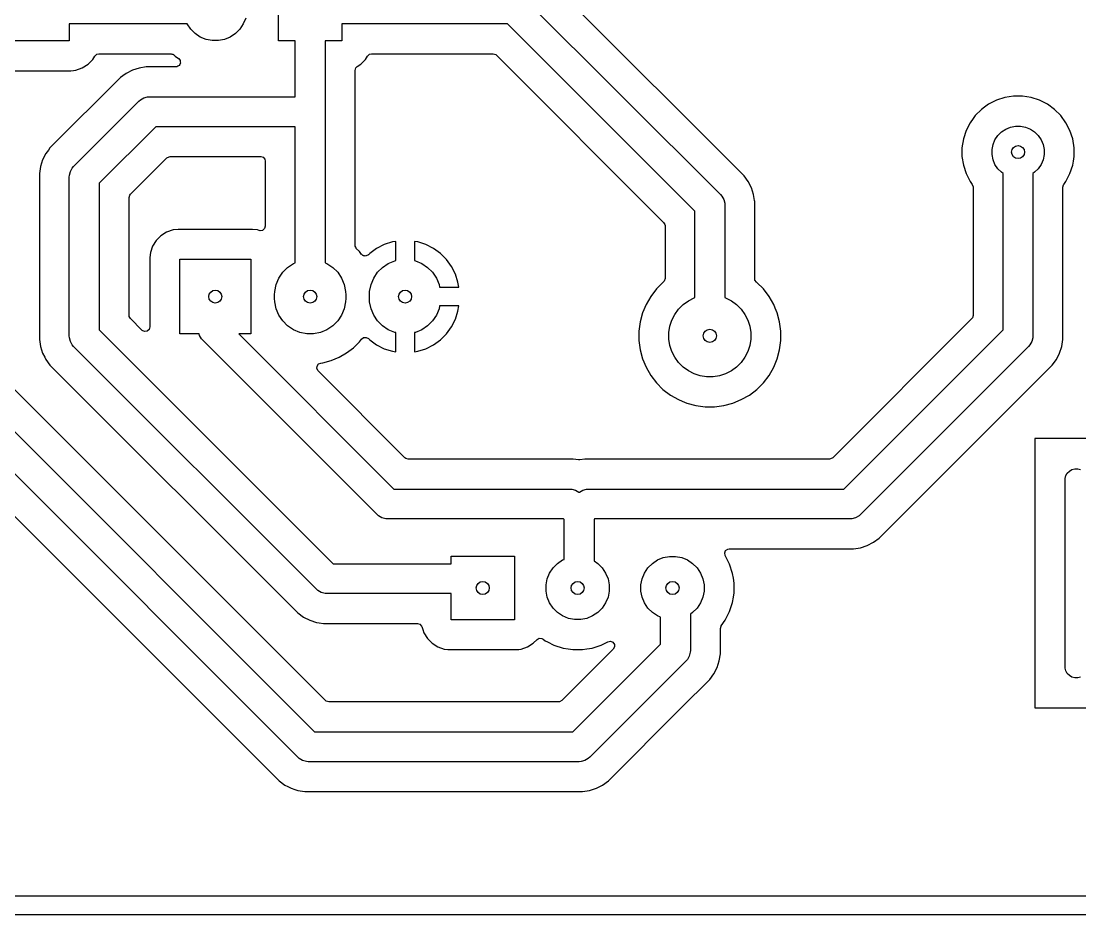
# Model space of a CAD drawing. Extents: x 126.5 to 192.5, y -143 to -86.
# Drawn here: x 141.06 to 169.4, y -143 to -119.08 of the extents above; entities that cross this region are included whole.
import ezdxf

# ---------------------------------------------------------------- set-up
doc = ezdxf.new("R2010")
doc.units = 0
doc.layers.add('BLACK', color=7, linetype='CONTINUOUS')

msp = doc.modelspace()

# ---------------------------------------------------------------- linework, layer by layer
at = {"layer": 'BLACK', "linetype": 'CONTINUOUS'}
for p, q in [((160.41569, -123.217926), (155.032074, -117.83431)), ((147.95, -119.6), (147.95, -117.9)), ((154.532843, -118.467157), (159.782843, -123.717157)), ((147.073399, -118.996742), (147.009633, -119.150687)), ((145.510082, -119.15), (142.35, -119.15)), ((142.35, -119.15), (142.35, -119.6)), ((145.510367, -119.150687), (145.510082, -119.15)), ((145.602941, -119.289234), (145.510367, -119.150687)), ((145.720766, -119.407059), (145.602941, -119.289234)), ((146.917059, -119.289234), (146.799234, -119.407059)), ((147.009633, -119.150687), (146.917059, -119.289234)), ((154.084314, -119.15), (149.65, -119.15)), ((149.65, -119.15), (149.65, -119.6)), ((159.1, -124.165686), (154.084314, -119.15)), ((145.859313, -119.499633), (145.720766, -119.407059)), ((146.013258, -119.563399), (145.859313, -119.499633)), ((146.176685, -119.595907), (146.013258, -119.563399)), ((146.343315, -119.595907), (146.176685, -119.595907)), ((146.506742, -119.563399), (146.343315, -119.595907)), ((146.660687, -119.499633), (146.506742, -119.563399)), ((146.799234, -119.407059), (146.660687, -119.499633)), ((142.35, -119.6), (140.65, -119.6)), ((148.4, -119.6), (147.95, -119.6)), ((148.4, -121.1), (148.4, -119.6)), ((149.65, -119.6), (149.2, -119.6)), ((149.2, -119.6), (149.2, -121.5)), ((142.852262, -120.229816), (142.979816, -120.102262)), ((142.979816, -120.102262), (143.038713, -120.008528)), ((143.038713, -120.008528), (143.091048, -119.962237)), ((143.091048, -119.962237), (143.143707, -119.9505)), ((143.143707, -119.9505), (145.074978, -119.9505)), ((145.074978, -119.9505), (145.097668, -119.957162)), ((145.097668, -119.957162), (145.121212, -119.959441)), ((145.121212, -119.959441), (145.133843, -119.967785)), ((145.133843, -119.967785), (145.142017, -119.970185)), ((145.142017, -119.970185), (145.151754, -119.977128)), ((145.151754, -119.977128), (145.157493, -119.981653)), ((145.157493, -119.981653), (145.184771, -120.008931)), ((145.184771, -120.008931), (145.277916, -120.076605)), ((145.277916, -120.076605), (145.279848, -120.078128)), ((145.279848, -120.078128), (145.298713, -120.104691)), ((145.298713, -120.104691), (145.318623, -120.130512)), ((145.318623, -120.130512), (145.318839, -120.133031)), ((145.318839, -120.133031), (145.320304, -120.135094)), ((145.320304, -120.135094), (145.321813, -120.167657)), ((150.152262, -120.229816), (150.279816, -120.102262)), ((150.279816, -120.102262), (150.338713, -120.008528)), ((150.338713, -120.008528), (150.391048, -119.962237)), ((150.391048, -119.962237), (150.443707, -119.9505)), ((150.443707, -119.9505), (153.701374, -119.9505)), ((153.701374, -119.9505), (153.768413, -119.970185)), ((153.768413, -119.970185), (153.789055, -119.986819)), ((153.789055, -119.986819), (158.263181, -124.460945)), ((140.605046, -120.4005), (142.394957, -120.4005)), ((142.394957, -120.4005), (142.394958, -120.400499)), ((142.394958, -120.400499), (142.462104, -120.392934)), ((142.462104, -120.392934), (142.529249, -120.385369)), ((142.529249, -120.385369), (142.529252, -120.385368)), ((142.529252, -120.385368), (142.529255, -120.385368)), ((142.529255, -120.385368), (142.699522, -120.325789)), ((142.699522, -120.325789), (142.852262, -120.229816)), ((144.039163, -120.387454), (143.8708, -120.47324)), ((144.218881, -120.329059), (144.039163, -120.387454)), ((144.405514, -120.2995), (144.218881, -120.329059)), ((145.203072, -120.2995), (144.405514, -120.2995)), ((145.224192, -120.297077), (145.203072, -120.2995)), ((145.226383, -120.297289), (145.224192, -120.297077)), ((145.227543, -120.296692), (145.226383, -120.297289)), ((145.231157, -120.296278), (145.227543, -120.296692)), ((145.25954, -120.280249), (145.231157, -120.296278)), ((145.288527, -120.265353), (145.25954, -120.280249)), ((145.289794, -120.263164), (145.288527, -120.265353)), ((145.291996, -120.261921), (145.289794, -120.263164)), ((145.307207, -120.233092), (145.291996, -120.261921)), ((145.323539, -120.204888), (145.307207, -120.233092)), ((145.321813, -120.167657), (145.324602, -120.200126)), ((145.324602, -120.200126), (145.323421, -120.202362)), ((145.323421, -120.202362), (145.323539, -120.204888)), ((150.0005, -120.393706), (150.020185, -120.326667)), ((150.0005, -125.072521), (150.0005, -120.393706)), ((150.020185, -120.326667), (150.058529, -120.288712)), ((150.058529, -120.288712), (150.152259, -120.229818)), ((150.152259, -120.229817), (150.152262, -120.229816)), ((150.152259, -120.229818), (150.152259, -120.229817)), ((143.717924, -120.584312), (141.83431, -122.467925)), ((143.717925, -120.584312), (143.717924, -120.584312)), ((143.717927, -120.58431), (143.717925, -120.584312)), ((143.783579, -120.53661), (143.717927, -120.58431)), ((143.8708, -120.47324), (143.783579, -120.53661)), ((142.467157, -122.967157), (144.217157, -121.217157)), ((144.217157, -121.217157), (144.256495, -121.182659)), ((144.256495, -121.182659), (144.346926, -121.130448)), ((144.346926, -121.130448), (144.44779, -121.103422)), ((144.44779, -121.103422), (144.5, -121.1)), ((144.5, -121.1), (148.4, -121.1)), ((166.963566, -121.296657), (166.85455, -121.375862)), ((167.174003, -121.189433), (166.963566, -121.296657)), ((167.398631, -121.116446), (167.174003, -121.189433)), ((167.631903, -121.0795), (167.398631, -121.116446)), ((167.631908, -121.0795), (167.631903, -121.0795)), ((167.868092, -121.0795), (167.631908, -121.0795)), ((167.868097, -121.0795), (167.868092, -121.0795)), ((168.101368, -121.116446), (167.868097, -121.0795)), ((168.325996, -121.189433), (168.101368, -121.116446)), ((168.536433, -121.296657), (168.325996, -121.189433)), ((168.72751, -121.435483), (168.536433, -121.296657)), ((149.2, -121.5), (149.2, -125.542171)), ((166.772487, -121.435485), (166.605485, -121.602487)), ((166.772488, -121.435485), (166.772487, -121.435485)), ((166.77249, -121.435483), (166.772488, -121.435485)), ((166.85455, -121.375862), (166.77249, -121.435483)), ((168.894517, -121.60249), (168.72751, -121.435483)), ((166.466657, -121.793566), (166.359433, -122.004003)), ((166.545862, -121.68455), (166.466657, -121.793566)), ((166.605483, -121.60249), (166.545862, -121.68455)), ((166.605485, -121.602488), (166.605483, -121.60249)), ((166.605485, -121.602487), (166.605485, -121.602488)), ((169.033342, -121.793566), (168.894517, -121.60249)), ((169.140566, -122.004003), (169.033342, -121.793566)), ((144.665686, -121.9), (143.15, -123.415686)), ((148.4, -121.9), (144.665686, -121.9)), ((148.4, -125.542171), (148.4, -121.9)), ((166.359433, -122.004003), (166.286446, -122.228631)), ((167.132655, -122.250022), (167.208893, -122.135925)), ((167.208893, -122.135925), (167.305925, -122.038893)), ((167.305925, -122.038893), (167.420022, -121.962655)), ((167.420022, -121.962655), (167.546801, -121.910142)), ((167.546801, -121.910142), (167.681388, -121.883371)), ((167.681388, -121.883371), (167.818612, -121.883371)), ((167.818612, -121.883371), (167.953199, -121.910142)), ((167.953199, -121.910142), (168.079978, -121.962655)), ((168.079978, -121.962655), (168.194075, -122.038893)), ((168.194075, -122.038893), (168.291107, -122.135925)), ((168.291107, -122.135925), (168.367345, -122.250022)), ((169.213553, -122.228631), (169.140566, -122.004003)), ((166.286446, -122.228631), (166.2495, -122.461902)), ((167.053371, -122.511388), (167.080142, -122.376801)), ((167.080142, -122.376801), (167.132655, -122.250022)), ((168.367345, -122.250022), (168.419858, -122.376801)), ((168.419858, -122.376801), (168.446629, -122.511388)), ((169.2505, -122.461902), (169.213553, -122.228631)), ((141.723242, -122.620797), (141.637454, -122.789163)), ((141.791565, -122.526759), (141.723242, -122.620797)), ((141.791566, -122.526759), (141.791565, -122.526759)), ((141.83431, -122.467925), (141.791566, -122.526759)), ((144.960944, -122.736819), (145.022267, -122.703334)), ((145.022267, -122.703334), (145.048625, -122.7005)), ((145.048625, -122.7005), (147.4755, -122.7005)), ((147.4755, -122.7005), (147.542539, -122.720185)), ((166.2495, -122.461902), (166.2495, -122.698097)), ((166.2495, -122.698097), (166.286446, -122.931368)), ((167.053371, -122.648612), (167.053371, -122.511388)), ((167.080142, -122.783199), (167.053371, -122.648612)), ((168.446629, -122.648612), (168.419858, -122.783199)), ((168.446629, -122.511388), (168.446629, -122.648612)), ((169.230479, -122.8245), (169.2505, -122.698097)), ((169.2505, -122.698097), (169.2505, -122.461902)), ((141.579059, -122.968881), (141.5495, -123.155513)), ((141.637454, -122.789163), (141.579059, -122.968881)), ((142.432659, -123.006495), (142.467157, -122.967157)), ((143.986819, -123.710944), (144.960944, -122.736819)), ((147.542539, -122.720185), (147.588294, -122.772989)), ((147.588294, -122.772989), (147.5995, -122.8245)), ((147.5995, -122.8245), (147.5995, -124.562562)), ((166.286446, -122.931368), (166.359433, -123.155996)), ((167.132655, -122.909978), (167.080142, -122.783199)), ((167.208893, -123.024075), (167.132655, -122.909978)), ((168.367345, -122.909978), (168.291107, -123.024075)), ((168.419858, -122.783199), (168.367345, -122.909978)), ((169.140568, -123.155992), (169.213553, -122.931368)), ((169.213553, -122.931368), (169.230479, -122.8245)), ((141.5495, -123.155513), (141.5495, -127.594486)), ((142.35, -123.25), (142.353422, -123.19779)), ((142.35, -127.5), (142.35, -123.25)), ((142.353422, -123.19779), (142.353541, -123.197345)), ((142.353541, -123.197345), (142.380448, -123.096926)), ((142.380448, -123.096926), (142.432659, -123.006495)), ((160.523586, -123.366433), (160.41569, -123.217926)), ((166.359433, -123.155996), (166.466657, -123.366433)), ((167.305925, -123.121107), (167.208893, -123.024075)), ((167.35, -123.150557), (167.305925, -123.121107)), ((167.35, -127.334314), (167.35, -123.150557)), ((168.194075, -123.121107), (168.15, -123.150557)), ((168.15, -123.150557), (168.15, -127.5)), ((168.291107, -123.024075), (168.194075, -123.121107)), ((169.033343, -123.366433), (169.140568, -123.155992)), ((143.15, -123.415686), (143.15, -127.334314)), ((160.526759, -123.3708), (160.523586, -123.366433)), ((160.612545, -123.539163), (160.526759, -123.3708)), ((160.67094, -123.718881), (160.612545, -123.539163)), ((166.466657, -123.366433), (166.525818, -123.447861)), ((166.525818, -123.447861), (166.549298, -123.513666)), ((166.549298, -123.513666), (166.5495, -123.520746)), ((166.5495, -123.520746), (166.5495, -126.951374)), ((168.9505, -123.520746), (168.970185, -123.453707)), ((168.9505, -127.594487), (168.9505, -123.520746)), ((168.970185, -123.453707), (168.974173, -123.447871)), ((168.974173, -123.447871), (169.033343, -123.366433)), ((143.9505, -123.798625), (143.970185, -123.731586)), ((143.9505, -126.951374), (143.9505, -123.798625)), ((143.970185, -123.731586), (143.986819, -123.710944)), ((159.782843, -123.717157), (159.817341, -123.756495)), ((159.817341, -123.756495), (159.869552, -123.846926)), ((159.869552, -123.846926), (159.869552, -123.846927)), ((159.869552, -123.846927), (159.896578, -123.94779)), ((160.67094, -123.718882), (160.67094, -123.718881)), ((160.696331, -123.879197), (160.67094, -123.718882)), ((159.896578, -123.94779), (159.9, -124)), ((159.9, -124), (159.9, -126.476925)), ((160.696331, -123.879199), (160.696331, -123.879197)), ((160.7005, -123.90552), (160.696331, -123.879199)), ((160.7005, -125.964497), (160.7005, -123.90552)), ((159.1, -126.476925), (159.1, -124.165686)), ((145.128245, -124.664631), (144.957976, -124.724211)), ((145.12825, -124.66463), (145.128245, -124.664631)), ((145.262539, -124.6495), (145.12825, -124.66463)), ((145.262546, -124.6495), (145.262539, -124.6495)), ((147.257454, -124.6495), (145.262546, -124.6495)), ((147.25746, -124.6495), (147.257454, -124.6495)), ((147.391749, -124.66463), (147.25746, -124.6495)), ((147.391761, -124.664633), (147.391749, -124.66463)), ((147.434547, -124.679604), (147.391761, -124.664633)), ((147.457853, -124.6853), (147.434547, -124.679604)), ((147.527011, -124.675356), (147.457853, -124.6853)), ((147.579815, -124.629601), (147.527011, -124.675356)), ((147.5995, -124.562562), (147.579815, -124.629601)), ((158.263181, -124.460945), (158.296666, -124.522268)), ((158.296666, -124.522268), (158.2995, -124.548626)), ((158.2995, -124.548626), (158.2995, -125.964497)), ((144.677684, -124.947737), (144.581711, -125.100476)), ((144.805237, -124.820184), (144.677684, -124.947737)), ((144.957976, -124.724211), (144.805237, -124.820184)), ((151.089999, -124.97149), (150.999875, -124.985765)), ((151.09, -124.97149), (151.089999, -124.97149)), ((151.09, -125.485743), (151.09, -124.97149)), ((151.680124, -124.985765), (151.59, -124.97149)), ((151.59, -124.97149), (151.59, -125.485743)), ((144.581711, -125.100476), (144.522131, -125.270745)), ((150.002336, -125.089601), (150.0005, -125.072521)), ((150.002033, -125.091956), (150.002336, -125.089601)), ((150.002752, -125.093473), (150.002033, -125.091956)), ((150.003334, -125.098879), (150.002752, -125.093473)), ((150.018454, -125.126569), (150.003334, -125.098879)), ((150.031981, -125.155082), (150.018454, -125.126569)), ((150.034327, -125.157711), (150.031981, -125.155082)), ((150.120803, -125.244187), (150.034327, -125.157711)), ((150.177921, -125.318625), (150.120803, -125.244187)), ((150.57872, -125.160213), (150.393766, -125.294589)), ((150.782431, -125.056417), (150.57872, -125.160213)), ((150.999875, -124.985765), (150.782431, -125.056417)), ((151.897568, -125.056417), (151.680124, -124.985765)), ((152.101276, -125.160211), (151.897568, -125.056417)), ((152.286242, -125.294597), (152.101276, -125.160211)), ((144.52213, -125.27075), (144.507, -125.405039)), ((144.507, -125.405039), (144.507, -127.259874)), ((144.522131, -125.270745), (144.52213, -125.27075)), ((145.3075, -127.45), (145.3075, -125.45)), ((145.3075, -125.45), (147.2125, -125.45)), ((147.2125, -125.45), (147.2125, -127.45)), ((148.350995, -125.56247), (148.4, -125.542171)), ((149.2, -125.542171), (149.249005, -125.56247)), ((150.18098, -125.322053), (150.177921, -125.318625)), ((150.188893, -125.327462), (150.18098, -125.322053)), ((150.207988, -125.344774), (150.188893, -125.327462)), ((150.218484, -125.34769), (150.207988, -125.344774)), ((150.230162, -125.355673), (150.218484, -125.34769)), ((150.253126, -125.357315), (150.230162, -125.355673)), ((150.275307, -125.363479), (150.253126, -125.357315)), ((150.287315, -125.359761), (150.275307, -125.363479)), ((150.299854, -125.360659), (150.287315, -125.359761)), ((150.32006, -125.349626), (150.299854, -125.360659)), ((150.342052, -125.342819), (150.32006, -125.349626)), ((150.350143, -125.3332), (150.342052, -125.342819)), ((150.361178, -125.327176), (150.350143, -125.3332)), ((150.393766, -125.294589), (150.361178, -125.327176)), ((150.890995, -125.56247), (151.063504, -125.491014)), ((151.063504, -125.491014), (151.09, -125.485743)), ((151.59, -125.485743), (151.616496, -125.491014)), ((151.616496, -125.491014), (151.789005, -125.56247)), ((152.447902, -125.456257), (152.286242, -125.294597)), ((152.582288, -125.641223), (152.447902, -125.456257)), ((147.95997, -125.953495), (148.063708, -125.79824)), ((148.063708, -125.79824), (148.19574, -125.666208)), ((148.19574, -125.666208), (148.350995, -125.56247)), ((149.249005, -125.56247), (149.40426, -125.666208)), ((149.40426, -125.666208), (149.536292, -125.79824)), ((149.536292, -125.79824), (149.64003, -125.953495)), ((150.49997, -125.953495), (150.603708, -125.79824)), ((150.603708, -125.79824), (150.73574, -125.666208)), ((150.73574, -125.666208), (150.890995, -125.56247)), ((151.789005, -125.56247), (151.94426, -125.666208)), ((151.94426, -125.666208), (152.076292, -125.79824)), ((152.076292, -125.79824), (152.18003, -125.953495)), ((152.686082, -125.844929), (152.582288, -125.641223)), ((147.888514, -126.126004), (147.95997, -125.953495)), ((149.64003, -125.953495), (149.711486, -126.126004)), ((150.428514, -126.126004), (150.49997, -125.953495)), ((152.18003, -125.953495), (152.251486, -126.126004)), ((152.756734, -126.062371), (152.686082, -125.844929)), ((152.778532, -126.2), (152.756734, -126.062371)), ((158.244215, -126.06807), (158.068066, -126.244218)), ((158.244224, -126.068061), (158.244215, -126.06807)), ((158.250991, -126.062869), (158.244224, -126.068061)), ((158.279815, -126.031536), (158.250991, -126.062869)), ((158.2995, -125.964497), (158.279815, -126.031536)), ((160.707809, -126.006439), (160.7005, -125.964497)), ((160.749009, -126.062869), (160.707809, -126.006439)), ((160.755775, -126.068061), (160.749009, -126.062869)), ((160.755785, -126.06807), (160.755775, -126.068061)), ((160.931933, -126.244218), (160.755785, -126.06807)), ((147.8475, -126.4025), (147.852087, -126.309139)), ((147.852087, -126.309139), (147.888514, -126.126004)), ((149.711486, -126.126004), (149.747913, -126.309139)), ((149.747913, -126.309139), (149.7525, -126.4025)), ((150.3875, -126.4025), (150.392087, -126.309139)), ((150.392087, -126.309139), (150.428514, -126.126004)), ((152.251486, -126.126004), (152.266204, -126.2)), ((152.266204, -126.2), (152.778532, -126.2)), ((158.06806, -126.244225), (157.9164, -126.441873)), ((158.068066, -126.244218), (158.06806, -126.244225)), ((160.931939, -126.244225), (160.931933, -126.244218)), ((161.083599, -126.441873), (160.931939, -126.244225)), ((149.210945, -137.263181), (138.486819, -126.539055)), ((147.8475, -126.4975), (147.8475, -126.4025)), ((147.852087, -126.590861), (147.8475, -126.4975)), ((147.888514, -126.773996), (147.852087, -126.590861)), ((149.747913, -126.590861), (149.711486, -126.773996)), ((149.7525, -126.4975), (149.747913, -126.590861)), ((149.7525, -126.4025), (149.7525, -126.4975)), ((150.3875, -126.4975), (150.3875, -126.4025)), ((150.392087, -126.590861), (150.3875, -126.4975)), ((150.428514, -126.773996), (150.392087, -126.590861)), ((157.79183, -126.657638), (157.696498, -126.887792)), ((157.791837, -126.657623), (157.79183, -126.657638)), ((157.9164, -126.441873), (157.791837, -126.657623)), ((158.663553, -126.785607), (158.785607, -126.663553)), ((158.785607, -126.663553), (158.925252, -126.562096)), ((158.925252, -126.562096), (159.079048, -126.483733)), ((159.079048, -126.483733), (159.1, -126.476925)), ((159.9, -126.476925), (159.920952, -126.483733)), ((159.920952, -126.483733), (160.074748, -126.562096)), ((160.074748, -126.562096), (160.214393, -126.663553)), ((160.214393, -126.663553), (160.336447, -126.785607)), ((161.208162, -126.657623), (161.083599, -126.441873)), ((161.208169, -126.657638), (161.208162, -126.657623)), ((161.249253, -126.756825), (161.208169, -126.657638)), ((137.65, -126.834314), (148.915686, -138.1)), ((143.953334, -126.977732), (143.9505, -126.951374)), ((147.95997, -126.946505), (147.888514, -126.773996)), ((148.063708, -127.10176), (147.95997, -126.946505)), ((149.64003, -126.946505), (149.536292, -127.10176)), ((149.711486, -126.773996), (149.64003, -126.946505)), ((150.49997, -126.946505), (150.428514, -126.773996)), ((150.603708, -127.10176), (150.49997, -126.946505)), ((152.18003, -126.946505), (152.076292, -127.10176)), ((152.251486, -126.773996), (152.18003, -126.946505)), ((152.266204, -126.7), (152.251486, -126.773996)), ((152.778532, -126.7), (152.266204, -126.7)), ((152.686082, -127.05507), (152.756734, -126.837628)), ((152.756734, -126.837628), (152.778532, -126.7)), ((157.696498, -126.887792), (157.632017, -127.128438)), ((158.483733, -127.079048), (158.562096, -126.925252)), ((158.562096, -126.925252), (158.663553, -126.785607)), ((160.336447, -126.785607), (160.437904, -126.925252)), ((160.437904, -126.925252), (160.516267, -127.079048)), ((161.303502, -126.887793), (161.249253, -126.756825)), ((161.367982, -127.128435), (161.303502, -126.887793)), ((166.5495, -126.951374), (166.529815, -127.018413)), ((143.986819, -127.039055), (143.953334, -126.977732)), ((144.295319, -127.347555), (143.986819, -127.039055)), ((148.19574, -127.233792), (148.063708, -127.10176)), ((148.350995, -127.33753), (148.19574, -127.233792)), ((149.40426, -127.233792), (149.249005, -127.33753)), ((149.536292, -127.10176), (149.40426, -127.233792)), ((150.73574, -127.233792), (150.603708, -127.10176)), ((150.890995, -127.33753), (150.73574, -127.233792)), ((151.94426, -127.233792), (151.789005, -127.33753)), ((152.076292, -127.10176), (151.94426, -127.233792)), ((152.582288, -127.258776), (152.686082, -127.05507)), ((157.632017, -127.128438), (157.599501, -127.375424)), ((158.403391, -127.413695), (158.430393, -127.24321)), ((158.430393, -127.24321), (158.483733, -127.079048)), ((160.516267, -127.079048), (160.569607, -127.24321)), ((160.569607, -127.24321), (160.596609, -127.413695)), ((161.4005, -127.375435), (161.367982, -127.128435)), ((166.513181, -127.039055), (162.789055, -130.763181)), ((166.529815, -127.018413), (166.513181, -127.039055)), ((148.467157, -138.782843), (136.967157, -127.282843)), ((142.353422, -127.55221), (142.35, -127.5)), ((143.15, -127.334314), (149.415686, -133.6)), ((144.301797, -127.353587), (144.295319, -127.347555)), ((144.365353, -127.382612), (144.301797, -127.353587)), ((144.434511, -127.372668), (144.365353, -127.382612)), ((144.487315, -127.326913), (144.434511, -127.372668)), ((144.507, -127.259874), (144.487315, -127.326913)), ((145.830246, -127.45), (145.3075, -127.45)), ((145.840448, -127.488074), (145.830246, -127.45)), ((145.892659, -127.578505), (145.840448, -127.488074)), ((147.2125, -127.45), (146.890686, -127.45)), ((146.890686, -127.45), (151.040686, -131.6)), ((148.523504, -127.408986), (148.350995, -127.33753)), ((148.706639, -127.445413), (148.523504, -127.408986)), ((148.893361, -127.445413), (148.706639, -127.445413)), ((149.076496, -127.408986), (148.893361, -127.445413)), ((149.249005, -127.33753), (149.076496, -127.408986)), ((151.063504, -127.408986), (150.890995, -127.33753)), ((151.09, -127.414256), (151.063504, -127.408986)), ((151.09, -127.928509), (151.09, -127.414256)), ((151.616496, -127.408986), (151.59, -127.414256)), ((151.59, -127.414256), (151.59, -127.928508)), ((151.789005, -127.33753), (151.616496, -127.408986)), ((152.286242, -127.605402), (152.447902, -127.443742)), ((152.447902, -127.443742), (152.582288, -127.258776)), ((157.599501, -127.375424), (157.5995, -127.375441)), ((157.5995, -127.375441), (157.5995, -127.624558)), ((158.403391, -127.586305), (158.403391, -127.413695)), ((160.596609, -127.413695), (160.596609, -127.586305)), ((161.4005, -127.624565), (161.4005, -127.375435)), ((163.084314, -131.6), (167.35, -127.334314)), ((168.15, -127.5), (168.146578, -127.55221)), ((136.33431, -127.782074), (147.967926, -139.41569)), ((141.5495, -127.594486), (141.579059, -127.781118)), ((141.579059, -127.781118), (141.637454, -127.960836)), ((142.380448, -127.653074), (142.353422, -127.55221)), ((142.432659, -127.743505), (142.380448, -127.653074)), ((142.467157, -127.782843), (142.432659, -127.743505)), ((148.967157, -134.282843), (142.467157, -127.782843)), ((145.927157, -127.617843), (145.892659, -127.578505)), ((150.592157, -132.282843), (145.927157, -127.617843)), ((149.958313, -127.818303), (150.120803, -127.655813)), ((150.120803, -127.655813), (150.175125, -127.585018)), ((150.175125, -127.585018), (150.231549, -127.543817)), ((150.231549, -127.543817), (150.301295, -127.539662)), ((150.301295, -127.539662), (150.36118, -127.572825)), ((150.36118, -127.572825), (150.393757, -127.605402)), ((150.393757, -127.605402), (150.578723, -127.739788)), ((150.578723, -127.739788), (150.782429, -127.843582)), ((151.89757, -127.843582), (152.101276, -127.739788)), ((152.101276, -127.739788), (152.286242, -127.605402)), ((157.5995, -127.624558), (157.599501, -127.624575)), ((157.599501, -127.624575), (157.632017, -127.871561)), ((158.430393, -127.75679), (158.403391, -127.586305)), ((158.483733, -127.920952), (158.430393, -127.75679)), ((160.569607, -127.75679), (160.516267, -127.920952)), ((160.596609, -127.586305), (160.569607, -127.75679)), ((161.367982, -127.871565), (161.4005, -127.624565)), ((168.032843, -127.782843), (163.532843, -132.282843)), ((168.067341, -127.743505), (168.032843, -127.782843)), ((168.119552, -127.653074), (168.067341, -127.743505)), ((168.146578, -127.55221), (168.119552, -127.653074)), ((168.862547, -127.960832), (168.92094, -127.781118)), ((168.92094, -127.781118), (168.940786, -127.655814)), ((168.940786, -127.655814), (168.9505, -127.594487)), ((141.637454, -127.960836), (141.694652, -128.073092)), ((141.694652, -128.073092), (141.72324, -128.129199)), ((149.364692, -128.16103), (149.576996, -128.073091)), ((149.576996, -128.073091), (149.776004, -127.958193)), ((149.776004, -127.958193), (149.958313, -127.818303)), ((150.782429, -127.843582), (150.999871, -127.914234)), ((150.999871, -127.914234), (151.09, -127.928509)), ((151.59, -127.928508), (151.680128, -127.914234)), ((151.680128, -127.914234), (151.89757, -127.843582)), ((157.632017, -127.871561), (157.696498, -128.112207)), ((158.562096, -128.074748), (158.483733, -127.920952)), ((158.663553, -128.214393), (158.562096, -128.074748)), ((160.437904, -128.074748), (160.336447, -128.214393)), ((160.516267, -127.920952), (160.437904, -128.074748)), ((161.303502, -128.112207), (161.367982, -127.871565)), ((168.77676, -128.129199), (168.862547, -127.960832)), ((141.72324, -128.129199), (141.83431, -128.282074)), ((141.83431, -128.282074), (148.467926, -134.91569)), ((148.978238, -128.377636), (148.983222, -128.307944)), ((149.011723, -128.438959), (148.978238, -128.377636)), ((148.983222, -128.307944), (149.025094, -128.252011)), ((149.025094, -128.252011), (149.083216, -128.228339)), ((149.083216, -128.228339), (149.142727, -128.220505)), ((149.142727, -128.220505), (149.364692, -128.16103)), ((157.696498, -128.112207), (157.79183, -128.342361)), ((157.79183, -128.342361), (157.791837, -128.342376)), ((157.791837, -128.342376), (157.9164, -128.558126)), ((158.785607, -128.336447), (158.663553, -128.214393)), ((158.925252, -128.437904), (158.785607, -128.336447)), ((160.214393, -128.336447), (160.074748, -128.437904)), ((160.336447, -128.214393), (160.214393, -128.336447)), ((161.083599, -128.558127), (161.208164, -128.342373)), ((161.208164, -128.342373), (161.303502, -128.112207)), ((164.032074, -132.91569), (168.66569, -128.282074)), ((168.66569, -128.282074), (168.77676, -128.129199)), ((151.335945, -130.763181), (149.011723, -128.438959)), ((157.9164, -128.558126), (158.06806, -128.755774)), ((159.079048, -128.516267), (158.925252, -128.437904)), ((159.24321, -128.569607), (159.079048, -128.516267)), ((159.413695, -128.596609), (159.24321, -128.569607)), ((159.586305, -128.596609), (159.413695, -128.596609)), ((159.75679, -128.569607), (159.586305, -128.596609)), ((159.920952, -128.516267), (159.75679, -128.569607)), ((160.074748, -128.437904), (159.920952, -128.516267)), ((160.931938, -128.755776), (161.083599, -128.558127)), ((158.06806, -128.755774), (158.068066, -128.755781)), ((158.068066, -128.755781), (158.244218, -128.931933)), ((158.244218, -128.931933), (158.244225, -128.931939)), ((158.244225, -128.931939), (158.441873, -129.083599)), ((160.558127, -129.083599), (160.755776, -128.931938)), ((160.755776, -128.931938), (160.931938, -128.755776)), ((158.441873, -129.083599), (158.657623, -129.208162)), ((158.657623, -129.208162), (158.657638, -129.208169)), ((158.657638, -129.208169), (158.756825, -129.249253)), ((160.112207, -129.303502), (160.342373, -129.208164)), ((160.342373, -129.208164), (160.558127, -129.083599)), ((158.756825, -129.249253), (158.887793, -129.303502)), ((158.887793, -129.303502), (159.128435, -129.367982)), ((159.128435, -129.367982), (159.375435, -129.4005)), ((159.375435, -129.4005), (159.375442, -129.4005)), ((159.375442, -129.4005), (159.624558, -129.4005)), ((159.624558, -129.4005), (159.624565, -129.4005)), ((159.624565, -129.4005), (159.871565, -129.367982)), ((159.871565, -129.367982), (160.112207, -129.303502)), ((173.270287, -130.251395), (168.202144, -130.251395)), ((168.202144, -130.251395), (168.202144, -137.462395)), ((151.356587, -130.779815), (151.335945, -130.763181)), ((151.423626, -130.7995), (151.356587, -130.779815)), ((155.844481, -130.7995), (151.423626, -130.7995)), ((155.844487, -130.7995), (155.844481, -130.7995)), ((155.980603, -130.821058), (155.844487, -130.7995)), ((156.019397, -130.821058), (155.980603, -130.821058)), ((156.155513, -130.7995), (156.019397, -130.821058)), ((162.701374, -130.7995), (156.155513, -130.7995)), ((162.727732, -130.796666), (162.701374, -130.7995)), ((162.789055, -130.763181), (162.727732, -130.796666)), ((169.03048, -131.24209), (169.069638, -131.174267)), ((169.069638, -131.174267), (169.125016, -131.118889)), ((169.125016, -131.118889), (169.192839, -131.079731)), ((169.192839, -131.079731), (169.268486, -131.059462)), ((169.268486, -131.059462), (169.346802, -131.059462)), ((169.346802, -131.059462), (169.422449, -131.079731)), ((169.007644, -131.356895), (169.010211, -131.317737)), ((169.007644, -136.356895), (169.007644, -131.356895)), ((169.010211, -131.317737), (169.03048, -131.24209)), ((151.040686, -131.6), (155.75, -131.6)), ((155.75, -131.6), (155.80221, -131.603422)), ((155.80221, -131.603422), (155.903074, -131.630448)), ((155.903074, -131.630448), (155.993505, -131.682659)), ((155.993505, -131.682659), (156, -131.688354)), ((156, -131.688354), (156.006495, -131.682659)), ((156.006495, -131.682659), (156.096927, -131.630448)), ((156.096927, -131.630448), (156.19779, -131.603422)), ((156.19779, -131.603422), (156.25, -131.6)), ((156.25, -131.6), (163.084314, -131.6)), ((150.631495, -132.317341), (150.592157, -132.282843)), ((150.721927, -132.369552), (150.631495, -132.317341)), ((163.493505, -132.317341), (163.403074, -132.369552)), ((163.532843, -132.282843), (163.493505, -132.317341)), ((150.82279, -132.396578), (150.721927, -132.369552)), ((150.875, -132.4), (150.82279, -132.396578)), ((155.584314, -132.4), (150.875, -132.4)), ((155.6, -132.415685), (155.584314, -132.4)), ((155.6, -133.483513), (155.6, -132.415685)), ((156.415685, -132.4), (156.4, -132.415685)), ((156.4, -132.415685), (156.4, -133.526635)), ((163.25, -132.4), (156.415685, -132.4)), ((163.30221, -132.396578), (163.25, -132.4)), ((163.403074, -132.369552), (163.30221, -132.396578)), ((163.879199, -133.02676), (164.032074, -132.91569)), ((159.980003, -133.207128), (160.020002, -133.2005)), ((160.020002, -133.2005), (163.344486, -133.2005)), ((163.344486, -133.2005), (163.531118, -133.17094)), ((163.531118, -133.17094), (163.710832, -133.112547)), ((163.710832, -133.112547), (163.879199, -133.02676)), ((152.57, -133.6), (152.57, -133.4)), ((152.57, -133.4), (154.27, -133.4)), ((154.27, -133.4), (154.27, -135.1)), ((155.559313, -133.500367), (155.6, -133.483513)), ((158.099313, -133.500367), (158.253258, -133.436601)), ((158.253258, -133.436601), (158.416685, -133.404093)), ((158.416685, -133.404093), (158.583315, -133.404093)), ((158.583315, -133.404093), (158.746742, -133.436601)), ((158.746742, -133.436601), (158.900687, -133.500367)), ((159.896621, -133.312126), (159.922897, -133.247386)), ((159.909517, -133.380795), (159.896621, -133.312126)), ((160.029577, -133.616423), (159.909517, -133.380795)), ((159.922897, -133.247386), (159.980003, -133.207128)), ((149.415686, -133.6), (152.57, -133.6)), ((155.210367, -133.849313), (155.302941, -133.710766)), ((155.302941, -133.710766), (155.420766, -133.592941)), ((155.420766, -133.592941), (155.559313, -133.500367)), ((156.4, -133.526635), (156.499234, -133.592941)), ((156.499234, -133.592941), (156.617059, -133.710766)), ((156.617059, -133.710766), (156.709633, -133.849313)), ((157.750367, -133.849313), (157.842941, -133.710766)), ((157.842941, -133.710766), (157.960766, -133.592941)), ((157.960766, -133.592941), (158.099313, -133.500367)), ((158.900687, -133.500367), (159.039234, -133.592941)), ((159.039234, -133.592941), (159.157059, -133.710766)), ((159.157059, -133.710766), (159.249633, -133.849313)), ((160.029577, -133.616425), (160.029577, -133.616423)), ((160.029579, -133.616428), (160.029577, -133.616425)), ((160.10986, -133.863507), (160.029579, -133.616428)), ((155.114093, -134.166685), (155.146601, -134.003258)), ((155.146601, -134.003258), (155.210367, -133.849313)), ((156.709633, -133.849313), (156.773399, -134.003258)), ((156.773399, -134.003258), (156.805907, -134.166685)), ((157.654093, -134.166685), (157.686601, -134.003258)), ((157.686601, -134.003258), (157.750367, -133.849313)), ((159.249633, -133.849313), (159.313399, -134.003258)), ((159.313399, -134.003258), (159.345907, -134.166685)), ((160.128947, -133.984021), (160.10986, -133.863507)), ((160.1505, -134.120097), (160.128947, -133.984021)), ((149.006495, -134.317341), (148.967157, -134.282843)), ((149.096926, -134.369552), (149.006495, -134.317341)), ((155.114093, -134.333315), (155.114093, -134.166685)), ((155.146601, -134.496742), (155.114093, -134.333315)), ((156.805907, -134.333315), (156.773399, -134.496742)), ((156.805907, -134.166685), (156.805907, -134.333315)), ((157.654093, -134.333315), (157.654093, -134.166685)), ((157.686601, -134.496742), (157.654093, -134.333315)), ((159.345907, -134.333315), (159.313399, -134.496742)), ((159.345907, -134.166685), (159.345907, -134.333315)), ((160.1505, -134.379902), (160.1505, -134.120097)), ((149.19779, -134.396578), (149.096926, -134.369552)), ((149.25, -134.4), (149.19779, -134.396578)), ((152.57, -134.4), (149.25, -134.4)), ((152.57, -135.1), (152.57, -134.4)), ((155.210367, -134.650687), (155.146601, -134.496742)), ((156.773399, -134.496742), (156.709633, -134.650687)), ((157.750367, -134.650687), (157.686601, -134.496742)), ((159.313399, -134.496742), (159.249633, -134.650687)), ((160.10986, -134.636493), (160.132539, -134.493298)), ((160.132539, -134.493298), (160.1505, -134.379902)), ((155.302941, -134.789234), (155.210367, -134.650687)), ((155.420766, -134.907059), (155.302941, -134.789234)), ((156.617059, -134.789234), (156.499234, -134.907059)), ((156.709633, -134.650687), (156.617059, -134.789234)), ((157.842941, -134.789234), (157.750367, -134.650687)), ((157.960766, -134.907059), (157.842941, -134.789234)), ((159.157059, -134.789234), (159.039234, -134.907059)), ((159.249633, -134.650687), (159.157059, -134.789234)), ((159.911634, -135.115051), (160.029579, -134.883572)), ((160.029579, -134.883572), (160.10986, -134.636493)), ((148.467926, -134.91569), (148.620801, -135.02676)), ((148.620801, -135.02676), (148.789168, -135.112547)), ((148.789168, -135.112547), (148.968882, -135.17094)), ((148.968882, -135.17094), (149.03887, -135.182025)), ((149.03887, -135.182025), (149.155513, -135.2005)), ((154.27, -135.1), (152.57, -135.1)), ((155.559313, -134.999633), (155.420766, -134.907059)), ((155.713258, -135.063399), (155.559313, -134.999633)), ((155.876685, -135.095907), (155.713258, -135.063399)), ((156.043315, -135.095907), (155.876685, -135.095907)), ((156.206742, -135.063399), (156.043315, -135.095907)), ((156.360687, -134.999633), (156.206742, -135.063399)), ((156.499234, -134.907059), (156.360687, -134.999633)), ((158.099313, -134.999633), (157.960766, -134.907059)), ((158.18, -135.033054), (158.099313, -134.999633)), ((158.18, -135.754314), (158.18, -135.033054)), ((159.039234, -134.907059), (158.98, -134.946637)), ((158.98, -134.946637), (158.98, -135.92)), ((159.804163, -135.262971), (159.911634, -135.115051)), ((149.155513, -135.2005), (149.155518, -135.2005)), ((149.155518, -135.2005), (149.155519, -135.2005)), ((149.155519, -135.2005), (151.669092, -135.2005)), ((151.669092, -135.2005), (151.736131, -135.220185)), ((151.736131, -135.220185), (151.781886, -135.272989)), ((151.781886, -135.272989), (151.78613, -135.283536)), ((151.78613, -135.283536), (151.811781, -135.356845)), ((151.811781, -135.356845), (151.84421, -135.449521)), ((151.84421, -135.449521), (151.844211, -135.449522)), ((151.844211, -135.449522), (151.940184, -135.602262)), ((159.7805, -135.33583), (159.800185, -135.268791)), ((159.7805, -136.014486), (159.7805, -135.33583)), ((159.800185, -135.268791), (159.804163, -135.262971)), ((151.940184, -135.602262), (152.067738, -135.729816)), ((152.067738, -135.729816), (152.220478, -135.825789)), ((154.619522, -135.825789), (154.772262, -135.729816)), ((154.772262, -135.729816), (154.872655, -135.629423)), ((154.872655, -135.629423), (154.933978, -135.595938)), ((154.933978, -135.595938), (155.00367, -135.600922)), ((155.00367, -135.600922), (155.033218, -135.616783)), ((155.033218, -135.616783), (155.094949, -135.661634)), ((155.094949, -135.661634), (155.149164, -135.689258)), ((155.149164, -135.689258), (155.326423, -135.779577)), ((156.593572, -135.779579), (156.770836, -135.689257)), ((156.770836, -135.689257), (156.839505, -135.676361)), ((156.839505, -135.676361), (156.904245, -135.702637)), ((156.904245, -135.702637), (156.944503, -135.759743)), ((152.220478, -135.825789), (152.390745, -135.885368)), ((152.390745, -135.885368), (152.39075, -135.885369)), ((152.39075, -135.885369), (152.481246, -135.895565)), ((152.481246, -135.895565), (152.52504, -135.900499)), ((152.52504, -135.900499), (152.525043, -135.9005)), ((152.525043, -135.9005), (152.525046, -135.9005)), ((152.525046, -135.9005), (154.314957, -135.9005)), ((154.314957, -135.9005), (154.314958, -135.900499)), ((154.314958, -135.900499), (154.382104, -135.892934)), ((154.382104, -135.892934), (154.449249, -135.885369)), ((154.449249, -135.885369), (154.449252, -135.885368)), ((154.449252, -135.885368), (154.449255, -135.885368)), ((154.449255, -135.885368), (154.619522, -135.825789)), ((155.326423, -135.779577), (155.326425, -135.779577)), ((155.326425, -135.779577), (155.326428, -135.779579)), ((155.326428, -135.779579), (155.573507, -135.85986)), ((156.914812, -135.887423), (155.539055, -137.263181)), ((155.573507, -135.85986), (155.705706, -135.880797)), ((155.705706, -135.880797), (155.830098, -135.9005)), ((155.830098, -135.9005), (155.830103, -135.9005)), ((155.830103, -135.9005), (156.089902, -135.9005)), ((155.834314, -138.1), (158.18, -135.754314)), ((156.089902, -135.9005), (156.203298, -135.882539)), ((156.203298, -135.882539), (156.346493, -135.85986)), ((156.346493, -135.85986), (156.593572, -135.779579)), ((156.947495, -135.829549), (156.914812, -135.887423)), ((156.944503, -135.759743), (156.947495, -135.829549)), ((158.976578, -135.97221), (158.949552, -136.073074)), ((158.98, -135.92), (158.976578, -135.97221)), ((159.75094, -136.201118), (159.7805, -136.014486)), ((158.862843, -136.202843), (156.282843, -138.782843)), ((158.897341, -136.163505), (158.862843, -136.202843)), ((158.949552, -136.073074), (158.897341, -136.163505)), ((159.692547, -136.380832), (159.75094, -136.201118)), ((159.49569, -136.702074), (159.60676, -136.549199)), ((159.60676, -136.549199), (159.692547, -136.380832)), ((169.010211, -136.396053), (169.007644, -136.356895)), ((169.03048, -136.4717), (169.010211, -136.396053)), ((169.069638, -136.539523), (169.03048, -136.4717)), ((169.125016, -136.594901), (169.069638, -136.539523)), ((169.192839, -136.634059), (169.125016, -136.594901)), ((158.735369, -137.462395), (159.49569, -136.702074)), ((169.268486, -136.654328), (169.192839, -136.634059)), ((169.346802, -136.654328), (169.268486, -136.654328)), ((169.422449, -136.634059), (169.346802, -136.654328)), ((149.231587, -137.279815), (149.210945, -137.263181)), ((149.298626, -137.2995), (149.231587, -137.279815)), ((155.451374, -137.2995), (149.298626, -137.2995)), ((155.477732, -137.296666), (155.451374, -137.2995)), ((155.539055, -137.263181), (155.477732, -137.296666)), ((156.782074, -139.41569), (158.735369, -137.462395)), ((168.202144, -137.462395), (173.270287, -137.462395)), ((148.915686, -138.1), (155.834314, -138.1)), ((148.506495, -138.817341), (148.467157, -138.782843)), ((148.596926, -138.869552), (148.506495, -138.817341)), ((148.69779, -138.896578), (148.596926, -138.869552)), ((156.153074, -138.869552), (156.05221, -138.896578)), ((156.243505, -138.817341), (156.153074, -138.869552)), ((156.282843, -138.782843), (156.243505, -138.817341)), ((148.75, -138.9), (148.69779, -138.896578)), ((156, -138.9), (148.75, -138.9)), ((156.05221, -138.896578), (156, -138.9)), ((147.967926, -139.41569), (148.120801, -139.52676)), ((156.629199, -139.52676), (156.782074, -139.41569)), ((148.120801, -139.52676), (148.200347, -139.56729)), ((148.200347, -139.56729), (148.289163, -139.612545)), ((148.289163, -139.612545), (148.289165, -139.612545)), ((148.289165, -139.612545), (148.289168, -139.612547)), ((148.289168, -139.612547), (148.385497, -139.643846)), ((148.385497, -139.643846), (148.468881, -139.67094)), ((148.468881, -139.67094), (148.655514, -139.7005)), ((148.655514, -139.7005), (148.655519, -139.7005)), ((148.655519, -139.7005), (156.094486, -139.7005)), ((156.094486, -139.7005), (156.281118, -139.67094)), ((156.281118, -139.67094), (156.460832, -139.612547)), ((156.460832, -139.612547), (156.629199, -139.52676)), ((191.8755, -142.4995), (127.1245, -142.4995)), ((192.5, -143), (126.5, -143))]:
    msp.add_line(p, q, dxfattribs=at)
at = {"layer": 'BLACK'}
for centre in [(167.75, -122.58), (146.26, -126.45), (148.8, -126.45), (151.34, -126.45), (159.5, -127.5), (153.42, -134.25), (155.96, -134.25), (158.5, -134.25)]:
    msp.add_circle(centre, 0.175, dxfattribs=at)
at = {"layer": 'WHITE'}
for centre in [(167.75, -122.58), (146.26, -126.45), (148.8, -126.45), (151.34, -126.45), (159.5, -127.5), (153.42, -134.25), (155.96, -134.25), (158.5, -134.25)]:
    msp.add_circle(centre, 0.175, dxfattribs=at)

doc.saveas('drawing.dxf')
